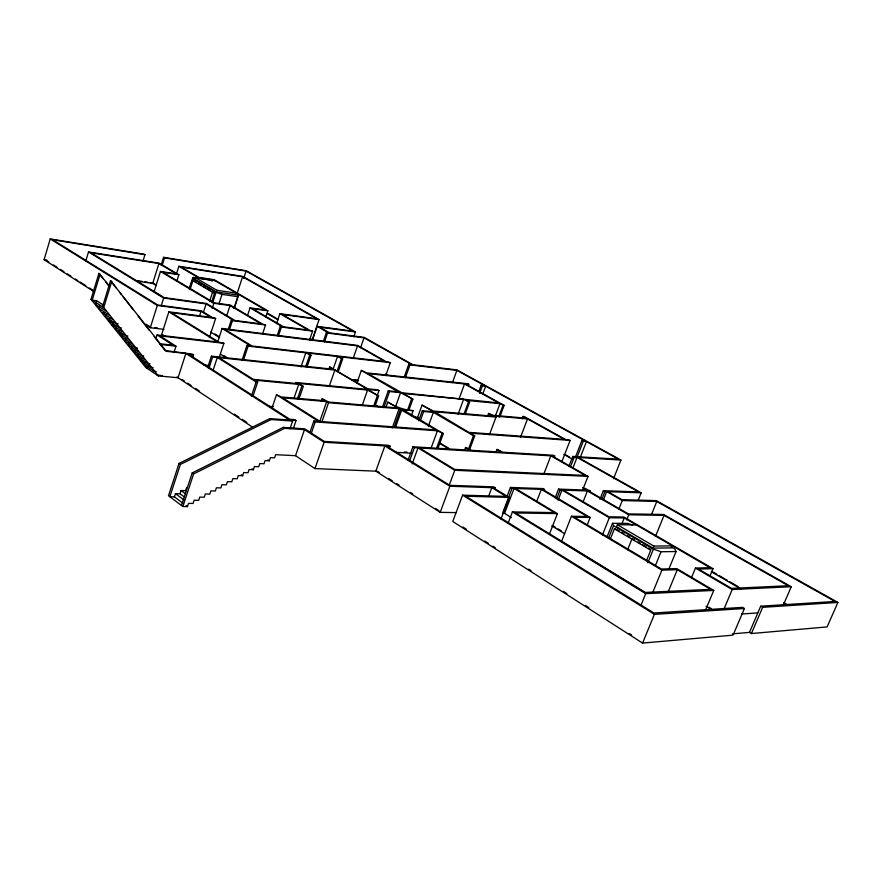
<?xml version="1.0" encoding="UTF-8"?>
<svg xmlns="http://www.w3.org/2000/svg" width="882" height="882" viewBox="0 0 882 882"><rect width="100%" height="100%" fill="white"/><g stroke="black" fill="none" stroke-linecap="round" stroke-linejoin="round"><path stroke-width="1.32" d="M93.735 291.501L44.1 259.705L50.23 238.923L144.009 254.148L144.957 254.711L142.917 261.27M85.786 261.006L88.52 251.954L159.289 263.167L178.87 274.721L176.885 281.005M102.51 306.793L110.537 280.608L166.213 351.301L185.87 353.417L178.043 377.75L158.374 375.919L145.795 367.474L91.011 299.34L98.927 273.354L109.368 285.911M100.14 274.115L92.213 300.123L96.7 300.718L103.569 305.15M96.325 301.92L95.598 304.334L105.884 311.015M99.688 306.109L98.949 308.513L109.236 315.205M158.374 375.919L103.734 307.586L111.771 281.38M106.347 314.411L105.608 316.792L115.884 323.507L118.089 323.771M121.363 327.883L119.18 327.63L108.905 320.894L109.644 318.523M122.444 331.72L112.19 324.973L112.918 322.614M116.17 326.671L115.443 329.03L125.696 335.777L127.868 336.031M128.937 339.824L118.684 333.065L119.412 330.717M122.631 334.73L121.903 337.067L132.146 343.837M125.828 338.721L125.101 341.047L135.343 347.828L137.482 348.059M129.015 342.69L128.287 345.005L138.507 351.797M132.168 346.626L131.451 348.941L141.671 355.744L143.788 355.953M156.202 285.536L152.707 283.42L158.936 263.531L90.923 252.77L164.041 297.576L206.432 303.452L234.788 320.442L261.116 323.881L230.037 305.536L213.863 303.276L160.458 271.458L154.085 291.766L162.156 296.705M161.119 265.096L163.556 257.324L246.31 270.752L355.468 331.952L353.759 336.858M135.31 350.551L134.593 352.855L144.802 359.658M162.079 265.658L164.515 257.875L163.556 257.324M150.017 363.77L147.922 363.56L137.713 356.747L138.441 354.443M163.975 329.372L150.293 327.729L157.305 305.459L50.23 238.923M153.104 367.629L151.02 367.43L140.822 360.606L141.539 358.312M161.23 305.69L163.655 298.028L88.52 251.954M144.626 362.171L143.909 364.453L154.096 371.278L156.18 371.476M155.905 338.699L157.106 334.928L217.435 341.962L168.87 311.809L161.77 334.19L165.21 336.395M176.4 274.126L178.881 266.276L242.804 276.408L319.075 319.56L312.36 339.25L309.626 338.909M146.974 368.268L147.702 365.997M189.09 288.69L193.158 277.466L208.902 279.87M190.303 286.407L193.158 277.466M190.038 289.594L192.871 280.719L214.436 293.408L211.537 302.405M195.275 277.621L194.757 279.252L216.344 291.92L236.012 294.808L236.552 293.177L216.873 290.277L195.275 277.621L214.91 280.63M173.93 352.535L175.959 346.185L159.885 335.877L223.863 343.307L219.265 357.353M199.398 316.406L201.041 311.302L157.305 305.459M203.312 312.625L206.123 303.915L163.655 298.028M209.53 301.6L212.76 291.589M192.728 357.453L193.544 354.895L192.32 354.112L164.989 350.507L154.107 336.527M212.694 302.758L216.057 292.35L192.364 278.436M216.344 291.92L216.873 290.277M212.165 308.513L213.863 303.276M219.056 303.474L222.01 294.379L237.787 296.672L238.416 295.624L236.034 294.246M209.376 337.674L215.616 318.457L212.375 317.509L201.361 310.828L157.724 304.985L52.644 239.75L144.957 254.711M207.689 367.507L211.393 356.163L333.639 369.315L329.648 366.945L328.743 369.547M208.913 368.29L212.617 356.934L211.393 356.163M217.821 341.521L222.077 328.457L357.585 345.402L386.107 361.62L390.318 362.645L385.754 375.523M226.652 315.91L230.037 305.536M185.87 353.417L289.572 420.053L269.76 418.619L179.035 463.414L168.495 495.717L182.872 506.533L187.458 506.61L188.528 503.368L193.081 503.457L194.15 500.226L198.682 500.326L199.751 497.106L204.26 497.205L205.33 493.986L209.817 494.096L210.886 490.888L215.34 490.998L216.41 487.801L220.842 487.922L221.911 484.725L226.321 484.857L227.402 481.66L231.779 481.804L232.859 478.606L237.214 478.761L238.283 475.574L242.627 475.729L243.697 472.554L248.018 472.719L249.088 469.544L253.377 469.72L254.457 466.545L258.724 466.732L259.793 463.557L264.038 463.756L265.107 460.591L269.33 460.79L270.41 457.637L274.611 457.835L275.68 454.682L295.536 455.685L314.973 468.585L375.82 471.175L440.184 512.365L456.468 512.618M289.957 428.828L292.615 421.078L271.171 419.534L180.413 464.406L169.851 496.742L174.427 496.842L182.894 503.192M236.828 294.39L242.583 276.772L181.163 267.048L198.825 277.356L214.205 279.726L267.863 310.806L265.758 317.145M213.201 370.021L217.314 357.442L212.617 356.934M234.006 308.259L237.787 296.672M243.675 278.492L246.089 271.105L164.515 257.875M234.215 308.446L238.416 295.624M228.416 328.854L231.327 319.99L233.399 320.254L206.123 303.915M174.427 496.842L175.474 493.633L180.027 493.744L184.272 496.897M229.529 329.526L232.429 320.651L231.327 319.99M180.027 493.744L181.086 490.535L185.606 490.657L186.664 487.459M181.494 505.485L192.199 472.939L283.243 427.384L304.698 428.839L324.3 441.419L388.664 445.311L390.131 446.226L389.227 448.74M182.872 506.533L193.599 473.954L284.688 428.321L304.499 429.655L324.135 442.268L384.872 445.906L449.864 486.247L491.836 487.691L506.18 496.39L462.598 495.155L452.764 521.483L642.57 643.077L733.052 635.15L744.419 608.514L742.468 607.356L653.849 613.001L465.74 496.213L509.223 497.415L500.965 519.09M247.522 315.524L250.058 307.851L265.515 310.012L213.929 280.112L198.516 277.742L178.881 266.276M241.955 360.484L246.949 345.402L250.554 345.821L222.077 328.457M243.553 359.955L248.129 346.119L246.949 345.402M262.671 333.672L265.57 324.973L262.461 324.058L230.323 305.084L214.161 302.824L162.795 272.262L178.87 274.721M251.392 396.095L256.122 381.95L217.314 357.442M276.496 323.738L279.87 313.65L316.781 318.777L242.583 276.772M252.958 396.227L257.687 382.093L254.611 380.164L298.711 384.376L303.265 386.404L298.998 398.885M277.213 335.524L280.278 326.395L282.24 326.649L250.058 307.851M278.326 336.185L281.391 327.046L280.278 326.395M272.075 407.815L276.474 394.805L281.215 396.944L325.337 400.77L322.162 398.818L321.291 401.343M309.549 340.077L312.603 331.114L309.604 330.232L282.218 314.455L319.075 319.56M300.994 366.934L305.8 352.822L311.015 355.27L307.068 366.835M312.46 340.176L317.178 326.351L353.175 331.18L246.089 271.105M294.026 398.091L298.711 384.376M305.723 366.692L309.67 355.115M297.51 398.763L301.787 386.272M293.419 428.244L296.065 420.527L294.665 419.623L289.792 419.27L188.715 354.377L193.544 354.895M323.363 341.29L326.406 332.426L328.247 332.668L317.178 326.351M324.477 341.929L327.52 333.065L364.034 337.839L411.718 364.597L408.785 364.255L404.243 376.956M295.536 455.685L304.499 429.655M309.891 432.445L313.838 421.034L318.556 421.375L276.474 394.805M333.164 369.073L337.508 356.504L342.668 358.908L338.313 371.498M311.291 433.349L315.238 421.916L437.439 430.791L443.337 433.591L437.913 448.376M329.328 386.051L334.873 370.043L366.35 388.686L365.005 388.554L366.284 389.315L295.646 382.49L297.421 383.582L253.321 379.348L218.879 357.607L334.873 370.043M337.012 371.355L341.378 358.765M319.648 421.85L326.671 401.586L328.523 402.721L399.105 408.763L436.039 429.964L320.122 421.486L282.549 397.782L326.671 401.586M321.919 421.739L328.523 402.721M353.076 358.632L357.508 345.898L384.894 361.477L251.998 345.987L224.656 329.339L357.508 345.898M314.973 468.585L324.135 442.268M360.584 347.728L364.034 337.839M356.879 383.13L361.344 370.396L366.625 372.865L467.824 383.747L469.048 384.42L465.663 384.067L504.14 405.411L499.785 417.021M362.27 405.147L367.573 390.076L378.643 395.963L375.07 406.051M377.242 395.522L378.995 390.55L377.717 389.789L367.695 388.819L329.648 366.945M373.725 405.929L377.298 395.842M382.556 406.856L388.256 390.814L398.002 391.762L361.344 370.396M383.824 407.616L389.546 391.564L400.582 392.633L412.853 399.149L408.862 410.229M385.985 407.142L387.793 402.071C395.621 406.867 403.978 409.998 413.14 410.648L411.31 415.709M405.422 377.628L409.976 364.928L456.898 370.374L484.483 385.544L481.175 385.18L478.871 391.432M395.478 406.9L400.582 392.633M375.82 471.175L384.872 445.906M392.247 427.913L399.105 408.763M394.034 427.439L400.45 409.568M395.379 427.538L401.795 409.678M407.572 410.119L411.563 399.028M417.109 418.752L422.048 405.125L433.271 411.034L493.534 416.216L488.584 413.426L487.647 415.94M418.674 420.802L422.313 410.758L433.327 411.696L422.048 405.125M420.46 420.339L423.647 411.541L433.371 412.368L473.458 435.719L474.737 435.818L469.533 449.809M407.991 460.393L412.93 446.777L470.282 450.239L465.564 447.45L464.638 449.941M409.457 461.297L414.397 447.67L418.013 447.891L454.748 470.282L588.007 476.368L582.539 490.293M412.17 463.943L418.013 447.891M428.376 426.094L433.371 412.368M452.411 382.667L456.898 370.374M431.133 448.012L437.439 430.791M436.579 448.288L442.003 433.492M458.949 399.138L464.538 383.946L498.705 402.92L401.872 392.755L367.86 373.582L464.538 383.946M458.122 414.231L463.612 399.325L469.599 402.148L465.001 414.595M463.822 414.496L468.419 402.038M479.621 393.361L482.399 385.853L485.695 386.206L585.086 440.857L581.844 440.614L575.13 457.879M482.928 393.692L485.695 386.206M449.147 485.376L454.748 470.282M440.184 512.365L449.864 486.247M468.254 449.721L473.458 435.719M495.64 415.224L499.984 403.625L504.14 405.411M489.433 434.716L496.037 417.065L494.218 416.039L527.513 418.906L564.282 439.335L468.794 432.356L434.606 411.806L496.037 417.065M498.661 416.921L503.016 405.312M495.96 451.97L496.93 449.401L502.905 452.212L553.543 455.277L554.976 456.093L552.011 455.917L588.007 476.368M488.485 496.555L491.836 487.691M522.155 418.906L523.081 416.447L524.195 416.547L565.395 439.412L570.092 440.416L561.878 461.617M520.512 437.34L527.513 418.906M506.643 497.415L510.435 487.437L543.047 488.573L544.613 489.499L542.65 489.433L590.168 517.48L587.214 524.955M502.972 512.1L512.012 488.385L514.063 488.452L554.392 512.618L512.409 511.902L508.109 523.136M502.497 513.346L504.559 513.379L514.063 488.452M543.621 474.538L550.831 455.84L585.328 475.464L454.649 469.411L419.446 447.979L550.831 455.84M536.884 500.954L541.339 489.389L587.225 516.488L571.437 516.257L561.525 541.504L645.304 592.858M555.098 497.988L558.538 489.113L588.911 490.183L590.466 491.076L588.636 491.009M568.956 466.225L572.76 456.435L618.458 459.191L586.453 441.606L581.844 440.614M556.652 498.903L560.103 490.028L561.999 490.094L609.319 517.745L624.247 517.943L710.021 567.666L695.468 568.074L691.422 577.787M570.378 467.03L574.193 457.24L577.06 457.416L638.513 491.913L603.365 490.69L599.969 499.245M558.063 500.226L561.999 490.094M572.771 468.397L583.211 441.364M549.497 533.952L557.424 513.644L515.441 488.496L541.339 489.389M580.213 457.604L586.453 441.606M583.013 502.134L587.412 490.965L628.745 514.801L664.036 515.375L788.31 585.736L731.553 588.382L698.5 569.088L713.009 568.669L709.845 576.222M601.998 498.914L604.909 491.572L606.695 491.627L622.295 500.535L656.77 501.483L834.967 601.458L760.714 606.188L749.468 632.383L732.424 633.86M603.299 500.182L606.695 491.627M613.508 478.772L620.939 460.04L456.821 369.856L412.886 364.74L364.101 337.365L329.482 332.834L319.527 327.145L355.468 331.952M602.461 534.933L609.319 517.745M606.97 537.105L612.494 523.291L627.73 523.434L632.626 525.077M618.855 509.157L622.295 500.535M608.459 538.362L613.508 525.738L612.494 523.291M610.432 538.803L614.412 528.836L615.724 528.847M617.367 524.746L616.562 526.774L652.912 548.108L671.687 547.909L672.525 545.87L653.749 546.046L617.367 524.746L636.341 524.9M622.196 523.059L624.247 517.943M626.716 519.862L628.745 514.801M638.149 500.348L641.17 492.817L578.195 457.482L620.939 460.04M627.587 549.762L632.03 538.737M651.655 514.129L656.77 501.483M655.524 536.267L664.036 515.375M646.627 560.346L650.751 550.225L614.412 528.836M652.912 548.108L653.749 546.046M647.884 562.738L653.419 549.177L613.508 525.738M655.491 565.296L661.037 551.746L676.075 551.537L668.777 569.287M641.071 605.041L645.723 593.663L713.77 590.422L705.346 610.465M652.658 592.671L661.908 570.147L677.321 569.695L710.605 589.363L645.194 592.406L515.54 512.96L557.424 513.644M642.57 643.077L654.411 614.357L744.419 608.514M668.137 591.943L677.321 569.695M723.868 609.275L732.214 589.54L791.253 586.728L783.282 605.162M751.398 633.541L762.654 607.323L837.9 602.439L827.096 626.915L751.398 633.541L749.468 632.383M741.497 614.026L757.682 612.902M590.168 517.48L574.425 517.26L661.379 569.022L676.781 568.592L713.77 590.422M587.412 490.965L563.278 490.138L608.944 516.797L623.839 517.017L713.009 568.669M641.17 492.817L607.885 491.671L621.898 499.664L656.329 500.634L837.9 602.439M404.276 452.014L406.999 452.168M395.875 452.323L411.001 453.172M390.131 446.226L386.382 445.994L449.776 485.32L493.788 486.853L495.364 487.812L493.258 487.735L509.223 497.415M465.564 447.45L471.616 450.327L501.626 452.135L496.93 449.401M296.065 420.527L291.203 420.174L292.615 421.078M570.092 440.416L470.194 433.161L474.737 435.818M269.219 406.359L273.233 406.679M414.099 417.076L418.134 417.407M413.14 410.648L403.14 409.788L443.337 433.591M322.162 398.818L328.655 402.027L397.771 407.98L387.793 402.071M488.584 413.426L492.895 415.29L526.19 418.178L523.081 416.447M157.161 375.104L162.409 375.6M499.984 403.625L466.545 400.428L469.599 402.148M256.122 381.95L257.687 382.093M378.995 390.55L367.64 389.447L378.643 395.963M367.573 390.076L298.414 383.427L303.265 386.404M463.612 399.325L403.151 393.504L412.853 399.149M140.822 360.606L142.906 360.815M353.153 379.635L357.221 380.054M204.073 365.038L209.53 365.6M351.786 380.076L358.566 380.77M137.713 356.747L139.808 356.956M160.05 343.771L173.137 345.237L157.106 334.928M160.028 344.421L175.959 346.185M118.684 333.065L120.834 333.308M248.129 346.119L305.8 352.822M337.508 356.504L307.145 352.976L311.015 355.27M390.318 362.645L338.798 356.659L342.668 358.908M112.19 324.973L114.362 325.238M154.813 327.707L157.536 328.038M108.905 320.894L111.099 321.158M104.506 312.945L102.29 312.669L112.576 319.372M168.87 311.809L210.941 317.322L201.041 311.302M215.616 318.457L171.461 312.691L218.934 342.139L223.863 343.307M232.429 320.651L265.57 324.973M281.391 327.046L312.603 331.114M267.863 310.806L252.428 308.656L283.541 326.814L308.325 330.066L279.87 313.65M138.099 280.829L142.178 281.435M144.902 281.832L147.625 282.229M150.348 282.626L153.071 283.023M136.379 281.027L152.707 283.42M44.1 259.705L46.823 260.113M160.458 271.458L176.543 273.938L158.936 263.531M653.419 549.177L661.037 551.746M210.048 280.267L212.364 281.06M216.057 292.35L222.01 294.379M481.175 385.18L482.399 385.853M408.785 364.255L409.976 364.928M572.76 456.435L574.193 457.24M565.814 454.958L569.408 456.975M563.863 454.395L572.186 459.092M791.253 586.728L663.562 514.482L628.326 513.875L582.561 487.492M326.406 332.426L327.52 333.065M603.365 490.69L604.909 491.572M584.953 488.264L587.313 489.62M783.602 602.571L787.185 604.633M385.533 373.968L387.893 375.335M671.246 546.906L674.752 548.935L676.075 551.537M268.591 313.816L278.05 319.317M713.207 572.142L716.757 574.204M719.117 575.571L727.396 580.378M729.767 581.756L738.047 586.563M267.301 313.606L277.995 319.824M711.366 571.768L740.979 588.978M695.468 568.074L732.214 589.54M760.714 606.188L762.654 607.323M558.538 489.113L560.103 490.028M388.256 390.814L389.546 391.564M422.313 410.758L423.647 411.541M194.227 280.917L196.499 282.251M198.77 283.596L201.041 284.93M203.312 286.264L205.583 287.598M207.854 288.932L210.125 290.266M212.397 291.611L214.668 292.945M616.904 529.531L619.241 530.909M621.589 532.287L623.927 533.665M627.444 535.738L629.792 537.116M632.129 538.494L634.478 539.872M637.995 541.945L640.332 543.323M642.68 544.701L646.197 546.763M648.535 548.141L650.883 549.519M571.437 516.257L661.908 570.147M440.493 443.304L448.662 448.188M374.872 404.684L378.4 406.789M439.225 443.227L449.743 449.533M510.435 487.437L512.012 488.385M708.93 607.213L711.267 608.613M705.997 606.265L711.862 609.793M154.218 283.717L156.5 285.107M553.246 525.981L555.594 527.414M557.953 528.836L561.481 530.986M551.724 525.848L564.546 533.643M412.93 446.777L414.397 447.67M512.409 511.902L645.723 593.663M214.855 333.98L219.541 336.869M210.578 332.029L219.585 337.597M504.559 513.379L511.406 517.602M462.598 495.155L654.411 614.357M224.182 355.788L226.442 357.199M220.489 354.211L227.258 358.467M313.838 421.034L315.238 421.916M377.331 471.242L379.613 472.697M388.742 478.54L392.17 480.723M396.735 483.645L399.017 485.1M410.428 492.399L412.71 493.865M435.543 508.462L438.971 510.645M46.503 260.521L48.819 261.998M53.449 264.964L56.933 267.191M60.406 269.418L63.879 271.634M67.352 273.861L70.825 276.088M75.455 279.043L77.77 280.531M80.086 282.008L85.874 285.713M89.347 287.94L92.819 290.167M146.081 324.256L150.712 327.211M462.83 526.973L466.291 529.189M484.791 541.03L488.264 543.257M492.884 546.212L495.199 547.689M528.726 569.155L531.041 570.632M563.422 591.348L566.883 593.575M585.383 605.405L588.856 607.632M629.318 633.53L631.633 635.007M144.527 324.036L150.293 327.729M91.011 299.34L103.734 307.586M269.76 418.619L271.171 419.534M283.243 427.384L284.688 428.321M182.012 379.447L184.283 380.958M187.701 383.218L191.118 385.489M195.661 388.499L199.078 390.759M234.347 414.132L238.89 417.153M242.307 419.413L246.861 422.423M176.83 376.945L252.219 426.954M267.919 459.831L269.33 460.79M251.965 468.739L253.377 469.72M241.216 474.748L242.627 475.729M179.035 463.414L180.413 464.406M192.199 472.939L193.599 473.954M181.086 490.535L185.33 493.688M175.474 493.633L183.963 499.962M186.08 505.573L187.458 506.61M98.927 273.354L103.117 278.712M105.642 281.931L109.004 286.22M110.537 280.608L116.402 288.138M119.754 292.438L121.429 294.588M123.105 296.738L133.16 309.648M138.187 316.098L149.08 330.077"/></g></svg>
